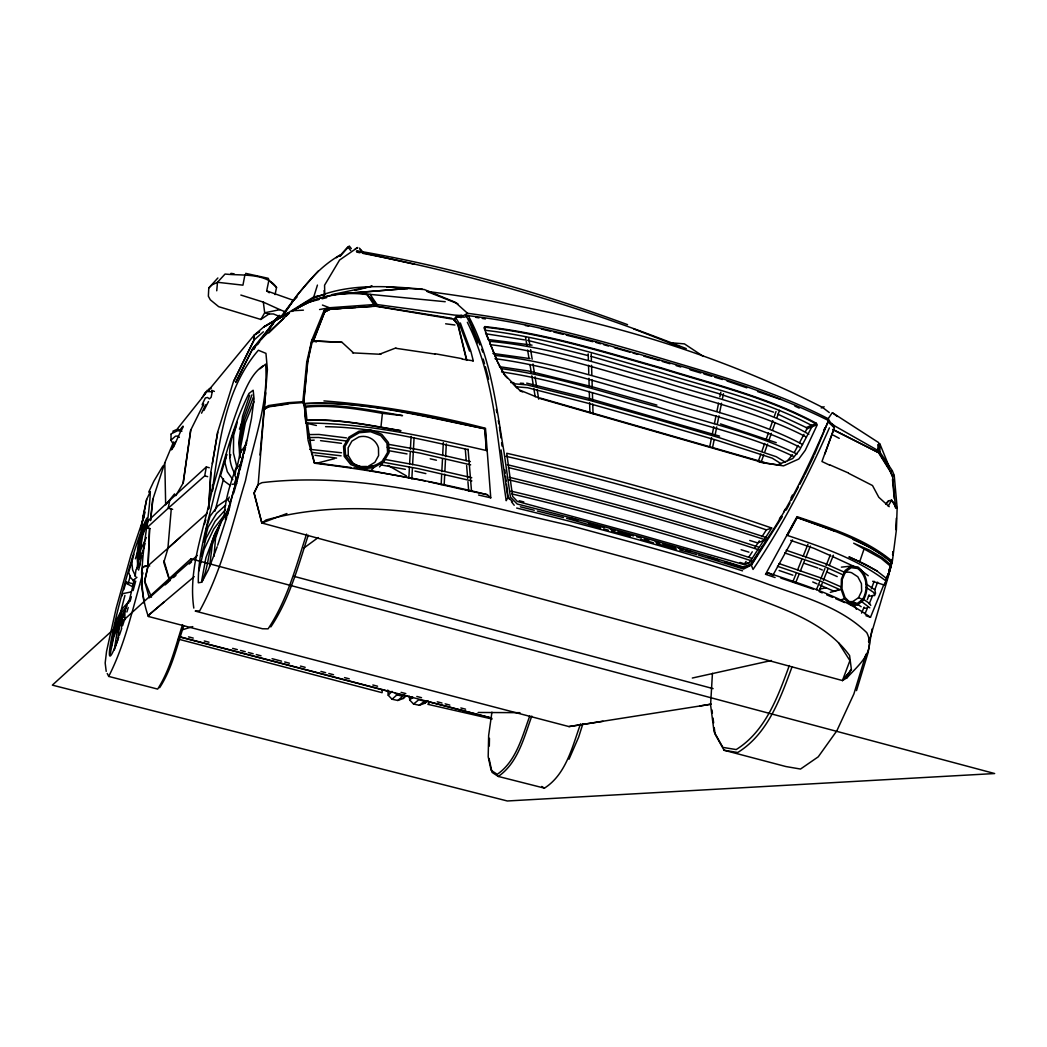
<?xml version="1.0" encoding="UTF-8"?>
<svg xmlns="http://www.w3.org/2000/svg" width="1047" height="1047" viewBox="0 0 1047 1047"><rect width="100%" height="100%" fill="white"/><g stroke="black" fill="none" stroke-linecap="round" stroke-linejoin="round"><path stroke-width="1.5" d="M124.815 619.863L124.92 610.27L128.258 601.645L130.404 599.355M889.099 466.556L879.977 444.111L879.886 452.016L892.332 470.757L894.217 475.417L897.148 507.952L896.402 529.769L892.345 561.349C865.162 538.538 830.101 527.963 797.029 516.655L765.553 574.293L775.094 577.538M172.48 442.855L170.949 440.185L171.054 434.4M832.653 429.597L877.595 452.082L878.59 450.864L878.734 442.659L832.627 412.911M489.302 746.079L489.459 738.318M841.16 589.396L841.408 579.07L845.047 570.536L851.119 566.126L857.938 566.99C868.264 574.672 869.376 590.142 863.029 600.729L857.061 605.192L850.243 604.499L844.406 598.701L841.16 589.396L830.323 592.314M305.24 412.4L304.638 404.809L302.858 401.695L288.108 402.689L268.582 405.542L264.21 408.003L264.878 408.788L269.184 406.38L288.645 403.592L303.761 402.558L307.713 362.092L311.849 340.157L324.06 310.488L329.491 307.753L376.03 304.415L454.581 315.108L463.441 315.657L467.551 313.302C533.564 321.874 597.758 339.66 661.455 358.48C718.085 375.428 775.487 391.356 828.177 418.721L830.69 422.923L835.192 426.194L878.59 450.864L877.844 444.648M133.453 583.415L133.558 579.973L136.948 577.342M312.006 342.16L312.844 340.838L342.003 342.317L353.323 352.721M149.499 528.643L147.993 565.773L144.565 581.307L149.276 597.863L197.333 555.46M149.656 528.46L148.151 565.642L144.708 581.19L151.501 597.156M212.175 491.226C219.36 442.606 224.974 388.803 258.373 350.248L265.951 353.376L267.404 369.578L258.164 484.525L254.094 492.744L261.842 522.99L842.442 680.55L846.997 677.802C858.108 665.369 876.365 651.522 866.785 632.676C838.215 604.826 797.866 595.494 761.535 581.805C698.375 559.752 633.592 542.935 569.123 525.254C468.546 502.782 366.031 470.417 262.051 482.641L258.164 484.525L254.041 493.373L261.842 522.99L286.917 513.54M382.247 689.554L382.116 692.695L178.383 639.141M217.881 277.978L208.772 287.977L208.366 296.222L210.303 299.808L218.679 306.679L260.873 319.466L268.909 314.021L273.398 313.943L280.648 316.901M441.153 484.669L441.651 474.972M441.821 471.726L442.488 458.782M442.659 455.55L443.326 442.606M444.137 485.428L444.726 474.239M444.896 471.045L445.472 459.869M445.642 456.675L446.31 443.902M408.84 478.296L409.442 467.001M409.613 463.782L410.228 452.487M410.398 449.268L411.091 436.363M411.824 479.042L412.439 467.904M412.61 464.724L414.089 437.659M895.722 529.612L896.337 518.265M712.444 673.326L710.586 704.814L714.054 731.683L722.849 747.388L736.198 749.56C765.514 731.343 778.013 696.464 789.32 665.526M208.523 509.051L210.735 472.655L217.776 432.202M208.719 508.868L210.944 472.446M145.075 512.166L143.36 518.54L142.667 518.016L146.645 499.432L150.323 491.645C148.726 533.015 133.558 576.007 148.36 616.461L568.979 726.579L710.887 704.251M142.484 568.102L142.902 567.081L147.993 565.773C137.131 564.726 144.054 579.043 141.463 584.697L144.146 603.229M164.026 560.865L169.823 580.705M121.4 628.475L122.224 617.979L126.386 606.985M198.76 571.112L204.034 549.531L213.771 528.957L224.294 515.137C225.485 497.613 231.204 480.638 237.381 464.305M171.263 508.96L167.913 548.248L148.151 565.642L149.721 566.021M213.994 556.284L215.564 538.079L221.768 519.875L228.704 509.693M216.742 290.791L217.488 282.284L225.066 274.026C240.954 275.885 266.226 272.469 276.552 287.467L275.06 294.587M259.983 455.039L264.093 409.325L264.878 408.788M302.858 401.695L306.771 361.791L311.849 340.157M264.21 408.003L265.716 392.847M150.454 520.608L152.653 499.89L164.811 462.879L165.675 504.89M380.938 427.097L382.404 413.356C357.158 408.906 331.297 404.666 305.606 407.113L306.993 420.514C338.574 418.656 369.918 425.749 400.962 430.723C369.931 425.278 338.534 418.525 306.902 420.24M150.65 520.228L152.901 499.249M117.971 638.408L119.554 625.661L123.978 613.778M149.93 528.539L146.946 527.727L147.784 521.118L169.601 500.44M209.583 566.401L212.305 544.741L219.49 524.534L227.448 512.454M135.115 576.413L135.966 569.817L140.102 563.993M491.92 712.169L488.648 735.478L488.19 756.772L491.135 770.33L497.233 774.309C516.223 761.313 522.152 736.669 529.73 716.083M183.107 483.086L190.619 430.317L203.681 404.024M190.776 430.147L183.251 482.942L175.791 495.65M110.459 651.6L110.04 654.48L113.809 636.733L120.785 619.798L124.344 614.406M112.553 637.361L112.134 640.175L115.379 625.91L121.832 612.364L126.857 606.121M891.913 559.726L890.735 567.683L889.4 569.503M892.633 554.949L893.104 551.769M891.913 559.478L889.57 571.884L887.372 576.033M892.62 554.792L893.091 551.664M136.764 569.424L138.361 559.7L143.243 550.709M212.358 463.638L217.58 432.424L233.481 381.527L253.898 340.21L254.041 335.302L259.329 331.873M140.664 529.795L144.46 511.473M868.539 641.615L869.075 638.448M872.086 628.946L868.068 652.687L856.511 690.614M141.41 526.419L146.645 499.432M146.946 527.727L168.174 508.279L169.745 500.309L206.324 466.936L209.282 467.747M168.318 508.161L204.715 475.848L206.324 466.936M200.082 563.77L200.618 560.839M206.599 527.636L204.021 541.953L208.039 527.256L216.507 513.527L225.642 505.164M201.809 580.038L205.893 557.815L215.001 533.734L219.294 526.877M244.919 274.798L242.943 285.164L217.488 282.284L211.952 284.915L208.772 287.977M466.596 360.377L457.866 324.727L453.744 319.531L456.898 316.364L461.622 315.33M212.161 392.206L211.141 397.258L209.426 398.868L207.502 397.48L205.33 397.965L202.189 404.482L202.856 405.974M712.588 447.488L714.185 439.583M715.14 434.832L716.737 426.927M717.378 423.76L718.975 415.855M719.616 412.701L721.54 403.213M722.495 398.475L723.451 393.724M128.559 603.203L134.513 579.632M709.657 447.056L711.567 437.659M712.209 434.518L713.805 426.679M714.434 423.551L716.03 415.711M716.986 411.013L718.582 403.174M719.852 396.905L720.807 392.206M245.94 445.459L251.489 418.42L254.068 398.75L253.165 390.23L248.977 393.463C233.35 424.637 224.765 458.73 215.041 492.064C208.327 521.956 197.962 551.874 198.302 582.786L201.796 582.211L208.327 569.83L217.187 546.783M269.275 292.767L266.684 290.883L268.922 280.125L268.268 278.306L245.639 273.359M111.1 647.282L114.594 631.302L121.308 616.068L125.077 610.859M237.63 464.619L240.221 452.906L246.555 443.575M235.876 484.578L237.224 478.531M122.067 595.874L122.578 593.701L131.111 591.921M342.003 342.317L312.451 340.995L307.569 361.725L303.591 402.297L304.939 404.993M139.303 566.453L141.816 555.8M142.523 552.764L143.963 546.678M113.168 633.147L116.165 620.557L122.355 608.673L128.82 601.554M888.916 571.217L890.199 565.93L881.26 558.535L853.671 543.197L869.795 550.316L882.333 557.698L891.259 565.105L889.924 570.576L886.403 578.127M890.644 566.964L891.782 562.357L882.857 554.923L870.266 547.516L852.86 539.388M246.542 440.486L236.805 479.591L225.38 519.665M245.037 448.195L227.199 514.98M237.551 479.474L239.096 473.296M239.855 470.208L243.31 456.309M244.082 453.22L245.613 447.043M214.975 511.119L223.521 478.859M894.217 475.417L892.201 476.228L890.316 471.582L878.839 453.168L879.886 452.016L878.001 450.459L877.595 452.082L877.504 450.616L878.59 450.864M888.785 572.369L889.976 567.657L890.33 568.822M201.404 556.441L206.05 538.341L215.145 521.21L225.511 509.588M142.968 572.892C132.904 607.718 125.234 643.97 108.705 676.414L157.652 689.096C170.19 669.635 175.425 646.457 182.558 624.627M237.289 422.307L233.625 435.46L233.442 452.998L237.172 468.14M123.821 589.71L126.02 582.001L131.817 583.467M132.616 558.862L128.663 572.316L130.509 577.407L134.487 581.91M227.238 515.831L229.83 506.748M233.717 493.137L237.172 481.018M306.522 534.114C296.105 566.466 287.153 600.297 268.097 628.841L262.457 628.763L195.226 611.095L199.663 610.859C221.951 570.366 232.225 524.599 245.482 480.652C253.152 442.331 268.778 403.632 265.611 364.147L260.062 368.74M308.211 535.318C298.029 566.597 289.352 599.355 270.82 626.931M183.631 626.067C176.76 646.941 171.721 669.112 159.641 687.709M133.937 554.229L131.713 561.611L132.629 569.948L135.704 576.491M207.031 526.222L210.015 516.276L217.855 505.884L228.154 498.791M791.938 667.135C780.355 698.558 767.647 734.091 737.742 752.492L724.092 750.254L715.088 734.169L714.25 727.717M868.892 642.06L889.309 573.154L887.11 577.29M866 654.179L853.894 693.912L836.867 730.767L818.244 756.824L800.523 769.048L785.865 766.535L724.092 750.254M336.336 257.732L339.935 255.167C314.951 269.262 298.212 293.579 282.075 316.626L313.747 296.916L317.437 285.085M531.797 716.096C524.01 737.415 517.951 762.988 498.28 776.442L492.051 772.359L489.041 758.499M207.188 513.226L168.057 548.118L163.79 562.422L169.679 580.849M580.535 723.857C572.369 746.629 566.047 774.466 544.427 788.142L498.28 776.442M582.865 723.83L578.651 737.14L569.005 759.232M229.764 457.722L230.746 454.66M235.732 426.692C229.502 441.952 226.113 459.463 235.274 474.396M217.684 545.238L226.728 517.388M204.296 524.495L205.801 519.888M249.657 395.243L242.577 416.196L238.873 441.468L239.711 457.67M132.917 584.854L133.257 583.833M829.734 465.195L821.947 461.505L832.915 431.547M872.674 581.294L884.715 585.194L886.979 578.834L876.653 570.785L859.666 561.82L863.919 549.413M885.095 583.1L890.264 568.495L884.715 585.194M147.195 520.66L141.358 537.438L138.858 558.208M117.774 639.992L114.293 649.938L116.898 633.278L122.695 617.586M761.051 462.447L763.773 454.778M764.86 451.715L767.582 444.046M768.668 440.983L771.377 433.314M772.464 430.238L775.186 422.582M776.809 417.975L779.531 410.306M758.198 461.648L760.907 454.058M761.98 451.021L764.69 443.418M765.763 440.381L768.472 432.791M770.095 428.223L772.791 420.632M774.414 416.078L776.036 411.51M148.334 519.77L142.601 535.724L139.552 553.955L139.709 558.784M251.947 394.876L243.506 418.368L239.501 443.077L240.103 457.29M144.198 516.145L130.849 555.447L116.204 608.111L106.558 651.378L105.171 662.973L106.205 671.376M883.995 584.278L870.476 617.311L865.921 615.701M824.879 453.979L834.38 427.83L828.177 421.98M872.688 595.377L869.193 603.936M874.873 589.5L877.608 582.158M869.128 594.814L867.282 599.669M871.366 588.82L874.153 581.307M239.423 429.152L242.158 421.862M851.407 669.884L842.442 680.55L849.915 660.618L838.568 642.845M234.607 482.772L236.295 478.4M230.471 502.717L226.571 512.938L224.241 515.15M878.001 449.307L879.977 444.111M253.243 397.559L244.435 420.567L240.129 444.713L240.391 452.841M126.02 582.001L125.614 583.009L132.589 586.686M819.291 590.613L822.222 583.244M823.4 580.3L828.098 568.508M829.263 565.55L833.373 555.237M313.197 341.859L324.57 312.098L324.06 310.488M816.477 589.657L819.487 582.119M820.691 579.109L824.905 568.56M826.109 565.537L830.323 554.989M229.254 497.024L228.024 500.1L230.549 503.398M792.684 582.184L796.348 573.075M797.565 570.039L801.832 559.425M803.062 556.389L807.944 544.257M795.524 583.114L799.097 574.214M800.288 571.243L804.462 560.865M805.653 557.894L810.417 546.024M177.519 428.642L205.762 393.201M253.95 401.786L245.391 422.792L240.771 446.362L240.902 452.697M164.732 462.996L173.553 441.926M208.157 390.819L254.041 335.302M814.396 454.817L828.557 420.554C755.28 383.948 675.027 365.154 596.895 341.976C553.863 330.97 510.125 320.107 465.98 315.461L470.901 325.172L477.327 342.866M862.558 599.486C868.447 589.723 867.152 575.51 857.624 568.495L851.172 567.683L845.531 571.78L842.233 579.501L842.01 588.833L845.034 597.51L850.544 602.98L856.996 603.661L862.558 599.486L858.553 597.667L852.716 601.606L848.463 601.606M861.537 613.11L864.089 607.142M865.005 613.764L868.002 606.75M174.483 442.619L171.368 449.87L173.658 446.807L183.042 426.142L180.398 429.44M173.606 446.087L175.516 441.795M304.14 403.815L304.297 403.501C365.324 400.478 425.71 416.431 485.101 428.825L486.41 450.524C427.189 436.979 366.777 423.053 305.829 423.053L304.297 403.501M823.596 430.71L824.944 427.791M813.768 456.204L805.012 474.37M201.548 413.199L205.592 404.796M146.358 537.53L140.743 549.636L138.413 562.475L138.701 565.498M148.726 492.129L153.739 481.398L162.926 465.967M846.997 677.802L851.29 668.719L849.601 655.579C827.667 625.334 791.467 611.828 757.766 599.054C695.077 575.235 629.98 558.849 565.341 541.351C468.061 520.267 364.644 492.954 266.095 519.966L261.842 522.99M829.394 427.857C807.669 476.974 783.143 524.796 753.042 569.424L751.209 564.896L758.041 553.771M858.553 597.667L861.655 591.149L861.432 583.611L857.807 576.766L851.564 572.696A15.116 13.323 79.6 0 0 844.497 572.657M303.761 402.558L303.29 403.54L304.598 406.157M233.612 381.409L254.146 339.974L263.36 331.794M201.914 581.818C210.303 563.443 207.777 540.815 220.616 523.88M235.771 382.443L252.759 348.546L274.275 321.743L269.066 329.91M897.148 507.952L891.651 500.165L888.366 500.898L886.364 503.267M208.471 401.577L203.916 410.503M236.033 381.645L252.759 348.546L264.59 335.891L289.469 312.857L286.027 316.207M828.557 420.554C812.354 457.578 795.484 494.55 773.785 528.787L750.817 564.137L743.095 566.898C668.418 543.877 592.995 523.055 517.192 504.013L510.426 497.116L504.131 452.71C496.147 406.027 491.174 357.459 468.009 315.199M783.666 512.062L785.119 509.235M790.969 497.901L792.422 495.074M506.539 484.355L508.057 497.129L506.211 500.702C497.155 440.748 494.904 377.548 467.355 322.28M786.258 510.02L790.014 502.9M791.519 500.047L798.259 487.208M799.764 484.355L804.266 475.796M251.934 350.104L259.643 341.859M794.359 452.33L798.05 445.42M799.528 442.659L803.965 434.348M805.444 431.586L806.923 428.825L816.424 424.964M792.487 539.912L772.908 575.261L768.276 572.931L765.553 574.293M890.159 568.809L892.018 562.789C864.835 540.16 829.931 529.389 797.186 517.336L786.991 535.305C821.385 546.861 857.231 558.692 886.22 581.164M787.527 535.41L797.186 517.336M260.873 319.466L264.682 312.778L263.334 302.125L240.849 295.058M422.412 289.181C379.812 285.294 330.878 282.14 294.966 309.572C317.411 295.856 344.175 290.228 370.206 294.39L377.221 305.004L376.449 306.352L453.953 319.335L458.089 324.531L466.818 360.194M888.209 506.041L891.651 500.165L896.402 508.122M383.634 461.858L389.091 452.592L388.398 442.501L381.762 434.296L370.991 430.186L359.003 431.22L348.965 437.109L343.56 446.284L344.175 456.309L350.706 464.515L361.424 468.729L373.491 467.747L383.634 461.858L379.511 466.923M782.279 516.747L751.524 564.974L743.527 569.071L698.349 555.015M202.267 397.507L205.212 392.573L207.476 391.552L212.253 391.761L211.677 390.256L214.386 391.421M759.756 550.997L763.171 545.435M764.873 542.647L767.438 538.485M779.4 519.011L781.101 516.236M746.092 561.388L744.325 564.124L749.56 562.461L771.704 528.028C685 497.901 596.227 473.584 506.735 453.272L512.611 496.396L517.323 501.434L634.953 533.447L744.077 564.595L749.56 562.461M748.736 557.279L752.269 551.795M754.913 547.686L759.311 540.841M761.954 536.731L766.365 529.887L771.704 528.028M828.177 418.721L832.234 412.714M409.351 696.137L409.717 700.037L413.552 704.029L419.297 705.259L424.742 703.27L426.26 701.045M204.401 394.431L207.306 390.23L209.256 390.374M387.783 690.065L388.241 695.26L392.062 699.239L397.795 700.469L403.239 698.493L404.783 696.268M281.722 317.123L293.042 300.96M454.149 320.225L456.898 316.364L461.204 317.686M255.285 347.067L253.387 349.593L255.35 346.989M257.182 344.528L259.08 342.003M261.933 338.207L274.275 321.743M257.313 344.384L259.276 341.793M261.24 339.189L263.203 336.584M265.166 333.98L267.129 331.375M269.092 328.771L275.95 319.662M181.327 429.597L182.845 427.66M484.853 326.599L483.976 327.698L497.168 361.215L503.973 373.988L519.286 389.916L540.88 398.763L764.65 463.049L783.536 465.876L798.809 459.005L805.248 450.315L817.223 424.86L816.385 423.302C768.027 397.153 714.133 384.341 661.992 368.086C603.648 351.53 545.382 333.221 484.853 326.599L485.572 330.329C545.029 337.239 602.09 355.954 659.492 372.091C710.651 388.149 763.708 400.046 811.412 425.291L812.04 426.561L799.476 450.171L792.697 458.547L777.11 465.077M166.656 503.672L174.548 493.896M787.593 460.667L792.422 454.712M842.442 680.55L851.499 669.596M370.455 471.372L373.491 467.747M885.71 504.327L888.733 500.78M318.196 271.068L297.78 294.259L279.798 318.327M272.848 322.437L279.261 315.278M277.677 318.34L279.811 315.958M276.997 319.845L280.256 316.194M339.817 255.9L347.892 246.87L350.666 250.521M340.131 256.227L349.279 246.019L351.295 248.597M274.576 320.67L279.078 315.893M430.081 702L427.857 704.317L492.077 719.014M388.241 695.26L392.023 691.347M268.817 332.933L283.737 318.432M241.124 463.86L236.164 468.585L234.842 475.403L237.211 480.481M292.27 301.562L296.995 297.126M409.717 700.037L412.793 697.158M403.239 698.493L406.21 695.797M165.164 584.893L168.554 581.857M392.062 699.239L396.892 694.907L394.928 692.643M180.123 537.32L168.057 548.118M170.949 440.185L175.464 436.206L177.61 436.049L179.364 437.358M351.661 463.193L352.433 462.512C361.202 470.286 374.237 467.472 382.665 460.759L387.599 452.383L386.971 443.247L380.794 435.631L370.612 431.717L359.252 432.712L349.92 438.183L345.026 446.493L345.589 455.55L351.661 463.193L361.817 467.171M189.193 564.006L191.562 561.951M173.488 577.538L175.935 575.444M397.795 700.469L402.715 696.307L396.682 694.776M163.803 602.182L148.595 615.243L148.36 616.461L150.297 613.686L194.219 576.635M424.035 702.537L426.273 700.679M262.784 366.031C252.51 373.125 247.511 384.956 242.538 395.923C230.209 427.359 220.655 459.764 211.664 492.273C203.903 530.253 187.963 568.757 193.813 608.085M424.742 703.27L427.935 700.639M413.552 704.029L418.761 699.776L424.585 701.176L419.297 705.259M208.811 389.445L211.337 387.521M208.654 389.654L211.167 387.73M380.82 463.873L382.993 462.237L418.46 468.663L471.857 480.926M303.709 548.17L318.209 537.543M255.625 334.189L259.591 331.624M355.234 249.016L357.668 247.511L339.555 260.062L324.57 285.203L324.766 294.665L313.747 296.916M264.093 409.325L268.398 406.89L287.925 404.063M278.777 317.699L263.805 326.9L254.303 335.04L254.146 339.974M777.869 414.18L806.295 427.569L816.385 423.302M286.08 314.728L288.75 313.118M304.167 405.202L304.036 403.776C365.128 400.569 425.763 417.243 485.101 428.825M171.067 433.89L177.624 430.71L181.995 431.115M288.606 313.014L263.805 326.9L279.183 318.419M286.171 314.558L288.959 313.014M291.76 311.483C313.956 297.086 340.785 290.883 367.039 294.587L377.09 305.043L376.449 306.352L376.03 304.415L373.465 306.234L374.093 304.899L367.039 294.587M292.741 310.71L307.137 303.002M324.57 312.098L330.001 309.362L341.27 308.551M401.826 696.006L404.26 694.999M821.241 407.964L824.146 406.773M890.316 471.582L892.332 470.757M379.904 354.082L395.845 347.957M142.51 518.854L143.36 518.54M764.205 540.383L757.518 542.856L749.731 540.461M751.209 564.896L743.501 567.657L724.943 561.873M839.773 600.284L844.406 598.701M467.813 316.011L464.345 317.162L456.793 316.927M181.982 629.914L192.753 626.603M317.189 463.127L334.517 458.651M838.333 589.958L833.805 591.136L819.762 585.024M309.532 301.942L318.942 299.573M322.07 298.775L326.769 297.597M354.985 290.477L372.235 286.119L331.768 294.652L407.833 288.475L350.496 292.977M692.316 678.037L771.43 660.5M285.831 312.058L279.915 309.663L264.682 312.778L268.909 314.021M819.827 589.029L825.926 587.877M319.571 309.532L329.491 307.753L330.001 309.362M314.453 296.995L319.178 296.196M699.88 705.992L711.057 704.108M603.046 721.291L568.979 726.579M232.094 484.329L236.766 483.675M841.408 567.134L851.119 566.126M868.421 596.188L873.041 595.795M863.644 608.307L866.72 608.071M344.489 308.315L355.758 307.517M358.977 307.281L371.855 306.352M309.663 440.447L314.205 440.133M291.733 310.75L303.421 310.174M325.565 426.679C373.805 427.32 421.326 439.714 468.349 449.647M373.229 466.255L367.981 466.465L374.891 462.316L378.608 455.576L378.464 447.841A15.77 15.443 21.4 0 0 358.807 436.979L351.897 441.088L348.141 447.841L348.285 455.576L352.433 462.512M359.697 466.582L366.607 466.478M308.944 434.597L318.969 434.453L346.478 437.908M307.962 437.567L318.497 437.476L346.034 440.957M478.126 712.47L519.979 712.68M345.589 455.55L348.285 455.576M309.768 449.359L341.544 452.775M311.705 452.396L341.1 455.825M352.473 352.865L380.886 354.305M386.788 287.009L424.349 289.548L455.275 302.282L467.551 313.302M316.482 341.898L313.066 341.073L324.74 311.901L330.158 309.166L376.632 306.156L451.741 318.275M510.727 382.495L513.959 382.718M520.398 383.176L523.618 383.411M516.315 386.814L527.636 387.743L588.977 403.488L654.31 421.993L718.124 440.682L772.189 458.141L781.298 463.834M323.929 400.922C378.451 405.058 432.555 414.586 485.481 428.275L490.755 497.822L478.584 495.035M670.106 342.683L684.437 343.887L703.335 356.412M512.533 383.621L526.994 384.916L590.796 400.674L656.26 419.14L720.153 437.96L776.246 456.714L785.538 462.342M370.206 294.39L445.237 301.719M382.404 413.356L402.519 415.607C370.599 410.11 338.129 403.147 305.593 406.131L305.606 407.113M320.552 440.643L341.453 443.313M488.007 339.464L532.033 345.157M445.642 323.798L454.922 325.002M489.839 341.335C548.209 346.465 604.027 365.586 660.251 380.951C710.193 397.219 763.027 407.584 808.834 434.283M314.938 455.262L336.597 458.089M312.019 452.199L314.362 462.695L350.889 467.499M354.069 467.917L357.249 468.336M305.567 415.515L308.119 440.473L314.414 463.206C372.64 470.312 430.448 480.573 487.378 494.708L490.755 497.822M492.875 353.428L529.991 358.611M494.747 355.365C550.774 361.464 604.485 379.773 658.655 394.457C706.869 410.044 757.57 420.384 802.526 444.491M426.613 291.341C563.221 309.153 699.357 344.424 822.445 407.362L829.25 412.518M230.942 273.372L234.07 273.817M395.962 348.311L435.159 354.095M499.406 366.672L528.29 370.978L591.764 386.657L656.914 405.097M501.277 368.649C554.491 375.703 605.703 392.978 657.385 406.903C704.094 421.797 752.793 432.306 796.95 454.084M485.101 327.214C545.461 333.914 603.582 352.145 661.783 368.662C713.792 384.864 767.53 397.677 815.796 423.655M759.337 462.067L777.659 464.868M462.211 359.134L473.283 360.835L470.784 351.072L460.34 322.973M486.894 333.941L524.573 339.882M527.714 340.38L587.851 355.522M490.349 344.659C547.136 351.622 601.58 370.075 656.548 385.178C706.712 401.014 758.879 412.387 805.85 436.782M494.982 358.676C549.793 365.822 602.339 383.922 655.514 398.331C703.806 413.696 754.167 424.284 799.699 447.161M501.578 371.921C553.811 379.394 603.988 396.826 654.82 410.424C701.254 425.265 749.717 435.316 793.835 456.544M475.796 317.346L479.003 317.869M482.196 318.406L485.402 318.929M525.437 325.552L528.63 326.088M387.599 444.177L420.004 449.922L470.365 461.583M387.233 447.265L419.755 453.05L470.653 464.855M388.568 450.642L407.021 453.927M383.359 459.149L418.721 465.549L471.765 477.707M381.344 464.986L405.346 469.344M434.845 353.69L461.779 358.611M362.013 468.964L425.226 480.926M357.027 250.796C449.333 266.566 539.715 292.335 627.559 324.649M179.207 429.676L177.257 429.283L172.964 431.155L173.239 432.162M356.805 252.105L359.932 252.772M363.073 253.426C473.663 274.55 581.674 307.124 686.282 348.638M464.659 489.878L487.378 494.708M356.399 251.319L414.848 264.341M506.015 456.322C593.924 476.424 681.152 500.322 766.365 529.887M305.829 423.053L316.403 425.488M428.393 481.646L463.284 489.59M414.939 471.098L425.854 473.597M430.225 458.808L436.429 460.235M312.451 340.995L312.909 341.257M510.805 491.056C592.052 510.321 672.697 532.452 752.06 558.431M511.878 493.922C592.628 513.109 672.763 535.122 751.654 560.891M516.668 508.044C592.602 526.458 668.065 547.123 742.519 570.837M508.724 479.801C592.877 499.943 676.401 522.963 758.669 549.806M526.693 383.137L590.403 398.881L719.577 436.128M509.352 477.301C593.361 497.482 676.755 520.477 758.918 547.254M541.22 328.941L550.617 331.258M553.745 332.03L563.142 334.359M566.27 335.132L592.877 341.715M507.363 464.711C594.421 485.716 680.812 509.627 765.946 537.451M508.436 467.577C594.984 488.465 680.877 512.271 765.54 539.886M520.385 506.813L534.245 510.282M537.333 511.041L563.522 517.584M179.574 636.929L390.911 692.015M519.168 500.754L523.814 501.945M397.232 693.638L400.386 694.436M405.124 695.653L413.028 697.682M188.512 636.864L193.237 638.094M204.27 640.986L209.007 642.217M232.656 648.394L237.381 649.624M240.535 650.449L245.26 651.679M248.414 652.503L253.152 653.747M256.306 654.558L261.03 655.802M272.063 658.681L281.525 661.154M284.679 661.966L289.417 663.209M300.45 666.088L305.174 667.319M320.945 671.441L325.669 672.671M328.823 673.496L333.535 674.726M344.542 677.592L349.253 678.822M372.824 684.987L377.548 686.217M401.119 692.368L405.83 693.598M416.837 696.464L421.548 697.695M437.266 701.804L441.978 703.034M445.119 703.859L449.83 705.089M460.837 707.955L465.549 709.185M179.194 636.602L491.357 718.033M491.697 718.072L425.619 700.967M293.893 576.321L713.099 688.625M168.174 508.279L172.65 509.326M636.602 536.745L641.248 538.014M644.35 538.865L649.009 540.134M655.213 541.822L659.859 543.092M662.96 543.943L675.367 547.319M678.469 548.17L683.128 549.439M686.23 550.277L690.876 551.547M640.96 539.375L653.367 542.752M656.469 543.602L676.637 549.099M679.739 549.95L696.805 554.596M204.715 475.848L207.672 476.66M540.632 398.174L764.676 462.525M848.083 602.3L850.544 602.98M570.013 517.872L577.748 520.071M588.597 523.147L604.08 527.544M610.27 529.311L614.916 530.62M618.018 531.51L633.5 535.907M566.61 518.344L600.69 528.028M603.779 528.905L608.425 530.227M611.527 531.104L630.111 536.378M596.005 342.487L600.638 343.809M603.726 344.685L608.346 346.007M614.51 347.774L629.928 352.185M633.016 353.061L637.636 354.383M643.8 356.15L659.23 360.548M591.018 356.333L717.719 393.306L773.602 412.165M662.306 361.451L670.015 363.767M676.179 365.625L680.799 367.013M690.052 369.787L700.836 373.033M703.924 373.949L711.62 376.266M714.708 377.195L722.417 379.511M472.446 360.587L473.283 360.835M740.033 562.448L744.731 563.888M741.119 549.74L748.932 552.149M707.916 556.559L718.752 559.936M266.684 290.883L292.977 300.175M786.179 550.238L824.879 563.482L844.248 572.146M784.674 552.921L823.858 566.296L843.28 574.947M778.968 563.574L819.736 577.525L840.82 586.765M777.463 566.27L818.702 580.326L839.838 589.579M720.48 423.904L776.272 442.685M768.276 572.931C803.376 584.946 839.943 595.507 870.476 617.311M790.707 540.409L813.82 548.288L830.729 555.735M779.112 570.484L792.867 575.183M804.593 563.469L817.864 568.024M780.8 578.062L813.218 589.147M727.011 381.016L746.838 387.848M757.518 391.513L780.395 399.391M797.539 517.768L834.184 530.96M322.424 305.057L329.491 307.753M633.618 328.863L679.869 346.858M428.105 291.93L457.919 303.774M519.705 390.727L522.675 391.944M819.251 591.607L822.235 592.903M826.724 594.827L832.705 597.405M835.689 598.688L844.654 602.562M812.734 581.962L816.948 583.794M829.551 464.75L848.266 472.917M832.208 556.376L855.229 566.99M819.356 568.678L822.327 570M826.803 571.976L837.22 576.596M263.334 302.125L279.915 309.663M859.666 561.82L848.947 556.873L865.306 564.333L877.347 571.152M794.869 406.105L799.214 408.121M852.716 601.606L856.996 603.661M833.006 429.44L879.205 453.024L890.67 471.451L892.554 476.097L895.538 508.031M848.646 473.323L872.504 485.533L878.799 497.273L889.217 506.696M833.229 435.133L839.249 438.34M388.123 465.444L406.419 475.914M541.718 786.454L544.427 788.142M857.336 604.184L861.144 606.71M865.79 583.755L874.834 589.801L875.528 593.217L874.585 595.664L873.774 592.523L866.065 587.367M863.147 599.12L869.507 603.412L870.764 605.388M860.856 601.03L869.795 607.836M834.315 427.097L831.763 423.42M230.379 485.572L224.28 481.097L220.537 475.718L226.767 454.333L224.883 462.368L227.33 471.765L232.827 479.644M860.608 570.039L868.238 575.745M833.268 413.303L837.299 416.484M269.158 280.583L276.552 287.467M508.057 497.129L512.572 501.722M507.258 377.941L504.994 375.611L498.15 363.06M514.051 384.916L517.44 388.398M369.172 296.419L377.221 305.004M359.396 248.126L363.06 252.484M360.26 249.5L363.217 253.047M509.614 499.393L507.769 497.037L501.068 449.922M511.446 501.749L514.221 505.282M455.458 317.28L459.149 323.353L469.553 351.151M854.077 605.114L856.394 609.236M107.226 673.483L108.705 676.414M806.295 427.569L806.923 428.825M471.215 324.269L479.827 344.869M481.672 349.279L482.903 352.224M485.52 332.71L487.928 338.482M489.734 342.827L497.547 361.608M468.925 318.72L470.6 322.803M878.001 450.459L878.839 453.168M483.217 359.082L484.512 363.662M485.376 366.712L488.648 379.132M311.339 449.202L307.373 422.713M496.304 409.56L496.867 412.714M498.293 420.606L498.869 423.773M499.445 426.927L501.055 438.052M528.787 338.456L529.834 344.843M530.62 349.633L532.177 359.226M532.962 364.016L534.533 373.596M535.056 376.789L536.627 386.382M537.15 389.576L538.721 399.156M525.542 337.147L526.85 345.196M527.623 350.038L528.931 358.087M529.978 364.539L531.274 372.588M531.797 375.821L533.355 385.492M533.878 388.712L535.187 396.761M711.973 709.971L712.392 713.19M713.007 718.033L713.635 722.875M501.618 442.842L501.997 446.035M504.837 469.985L505.217 473.179M505.596 476.372L506.172 481.162M324.073 290.66L324.518 295.032M137.798 565.301C136.005 550.971 138.78 535.632 145.546 522.963L140.115 539.126L137.851 556.206L138.544 565.301M892.489 479.421L894.282 498.568M894.727 503.358L895.028 506.552M304.271 405.124L305.96 423.132M468.088 449.242L471.53 491.357M465.313 449.399L466.229 460.68M466.622 465.522L467.669 478.427M467.93 481.646L468.729 491.331M484.696 429.061L486.41 450.524M591.215 353.991L591.411 360.456M591.568 365.298L591.856 374.996M592.013 379.839L592.262 387.927M592.406 392.769L592.654 400.844M592.746 404.077L593.047 413.774M588.218 353.873L588.401 360.39M588.545 365.272L588.78 373.426M588.924 378.307L589.16 386.461M589.291 391.342L589.526 399.496M589.618 402.755L589.906 412.531M212.449 484.774L212.554 490.899M144.957 543.458A72.073 4.921 -74.6 0 1 144.002 547.751M139.748 565.563A72.073 4.921 -74.6 0 1 138.597 570.078M135.704 581.085A72.073 4.921 -74.6 0 1 133.126 590.534M131.359 596.751A72.073 4.921 -74.6 0 1 130.024 601.436M128.218 607.548A72.073 4.921 -74.6 0 1 126.883 611.985M125.038 618.005A72.073 4.921 -74.6 0 1 122.591 625.674M121.648 628.58A72.073 4.921 -74.6 0 1 119.397 635.215M118.808 636.916A72.073 4.921 -74.6 0 1 116.138 617.115A72.073 4.921 -74.6 0 1 147.208 517.846M119.58 616.879A63.723 4.332 -74.6 0 1 124.933 595.442M128.127 583.637A63.723 4.332 -74.6 0 1 130.351 575.745M135.416 558.797A63.723 4.332 -74.6 0 1 138.728 548.497M190.934 558.836L52.35 685.131L507.324 800.981L994.65 773.537L190.934 558.836"/></g></svg>
